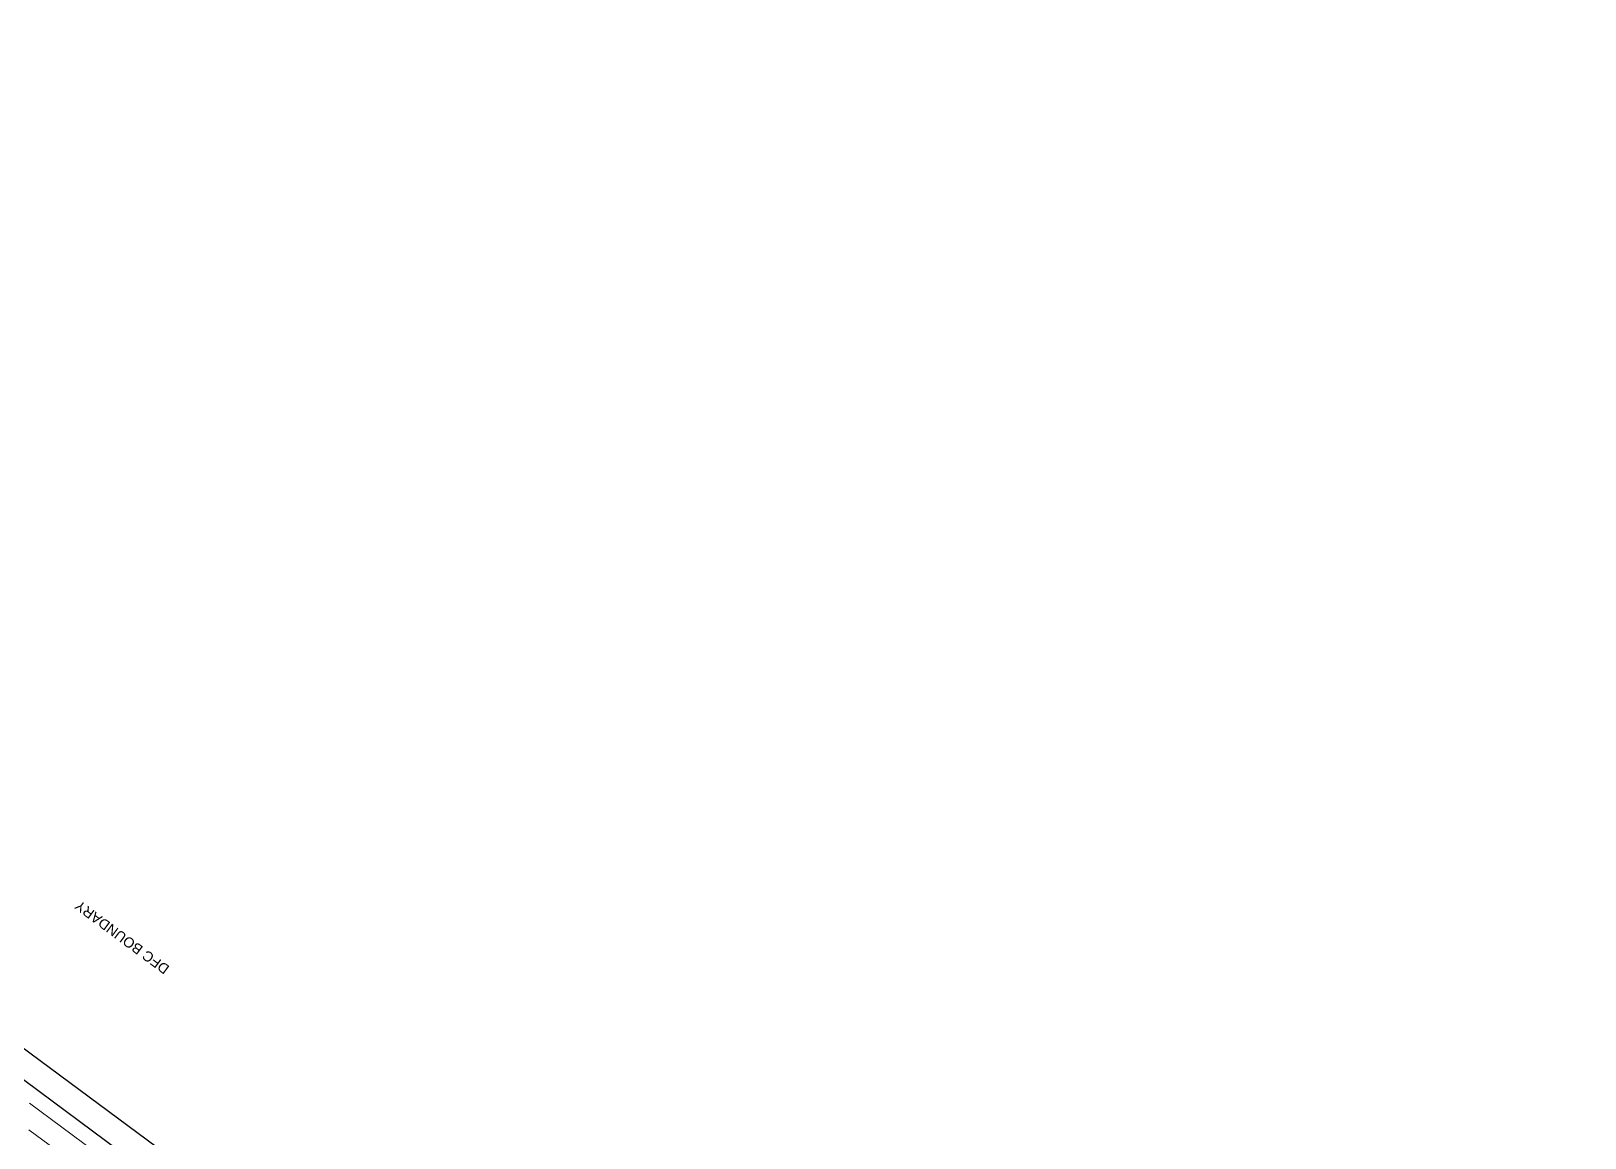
# Model space of a CAD drawing. Header units: metres. Extents: x 628798 to 649928, y 3375999 to 3390963.
# Drawn here: x 635368.5 to 635753.4, y 3386806.4 to 3387080.6 of the extents above; entities that cross this region are included whole.
import ezdxf
from ezdxf.enums import TextEntityAlignment as Align

# ---------------------------------------------------------------- set-up
doc = ezdxf.new("R2010")
doc.units = ezdxf.units.M
doc.header["$MEASUREMENT"] = 0
doc.linetypes.add('CENTER', pattern=[2, 1.25, -0.25, 0.25, -0.25])
doc.linetypes.add('CENTER2', pattern=[1.125, 0.75, -0.125, 0.125, -0.125])
for name, color, linetype, lineweight in [('C-ALIG-DG-LINE', 1, 'CENTER2', 70), ('DFCC BOUNDARY', 6, 'CENTER', 0), ('DFCCIL TRACK', 1, 'Continuous', 0), ('Existing IR Track', 143, 'Continuous', 0), ('PROPOSED FORMATION LINE - PLAN', 187, 'Continuous', 0)]:
    doc.layers.add(name, color=color, linetype=linetype, lineweight=lineweight)
doc.styles.get("Standard").update_dxf_attribs({"font": 'arial.ttf'})

msp = doc.modelspace()

# ---------------------------------------------------------------- linework, layer by layer
at = {"layer": 'C-ALIG-DG-LINE', "color": 1, "linetype": 'Continuous', "lineweight": 30, "flags": 128}
msp.add_lwpolyline([(635753.4341, 3386541.7847), (635026.5944, 3387080.6006)], dxfattribs=at)
at = {"layer": 'DFCCIL TRACK', "color": 1, "lineweight": 30}
msp.add_line((635747.4309, 3386538.4549), (635060.6213, 3387047.596), dxfattribs=at)
at = {"layer": 'Existing IR Track', "flags": 128}
msp.add_lwpolyline([(635569.0305, 3386659.1291), (635559.0632, 3386666.516), (635542.5509, 3386678.7535), (635533.5558, 3386685.3946), (635524.1716, 3386692.3231), (635508.9632, 3386703.6446), (635494.2755, 3386714.5785), (635477.1472, 3386727.2853), (635460.411, 3386739.7012), (635442.772, 3386752.8038), (635425.3444, 3386765.7495), (635406.0351, 3386780.115), (635387.6894, 3386793.7633), (635367.9265, 3386808.4104)], dxfattribs=at)
at = {"layer": 'PROPOSED FORMATION LINE - PLAN', "lineweight": 0, "flags": 128}
msp.add_lwpolyline([(635384.0892, 3386803.1369), (635368.0225, 3386815.0474)], dxfattribs=at)

# ---------------------------------------------------------------- texts
at = {"layer": 'DFCC BOUNDARY', "linetype": 'Continuous', "ltscale": 5}
msp.add_text('DFC BOUNDARY', height=2.5, rotation=143.5, dxfattribs=at).set_placement((635379.7541, 3386864.4145), align=Align.MIDDLE_RIGHT)

doc.saveas('drawing.dxf')
